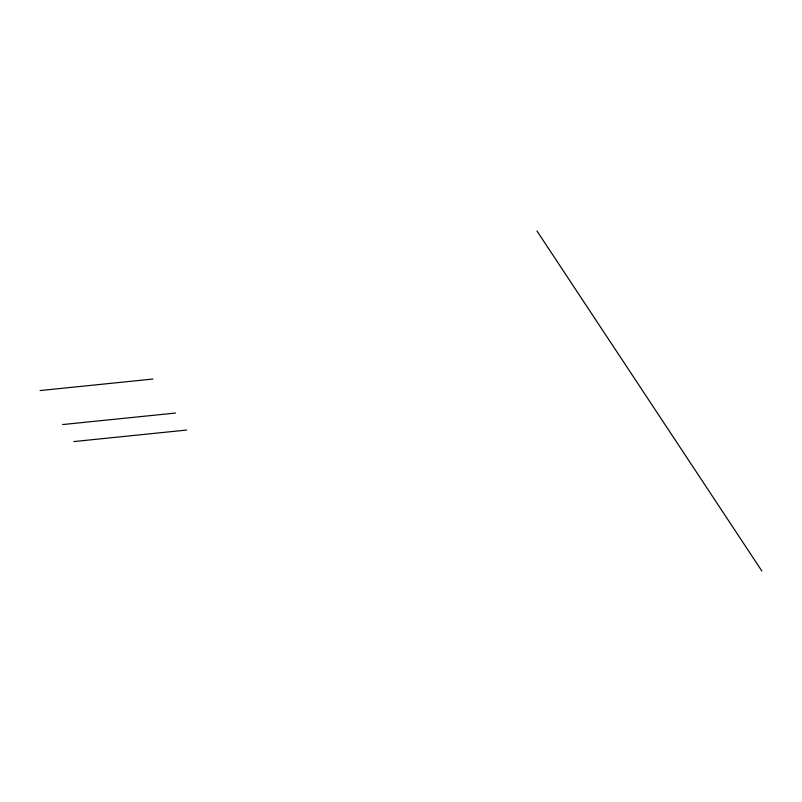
<?xml version="1.0" encoding="UTF-8"?>
<svg xmlns="http://www.w3.org/2000/svg" width="802" height="802" viewBox="0 0 802 802"><rect width="100%" height="100%" fill="white"/><g stroke="black" fill="none" stroke-linecap="round" stroke-linejoin="round"><path stroke-width="1.2" d="M40.1 390.554L152.961 379.035M62.596 424.559L175.458 413.05M73.844 441.571L186.706 430.052M536.939 230.946L761.9 571.054"/></g></svg>
